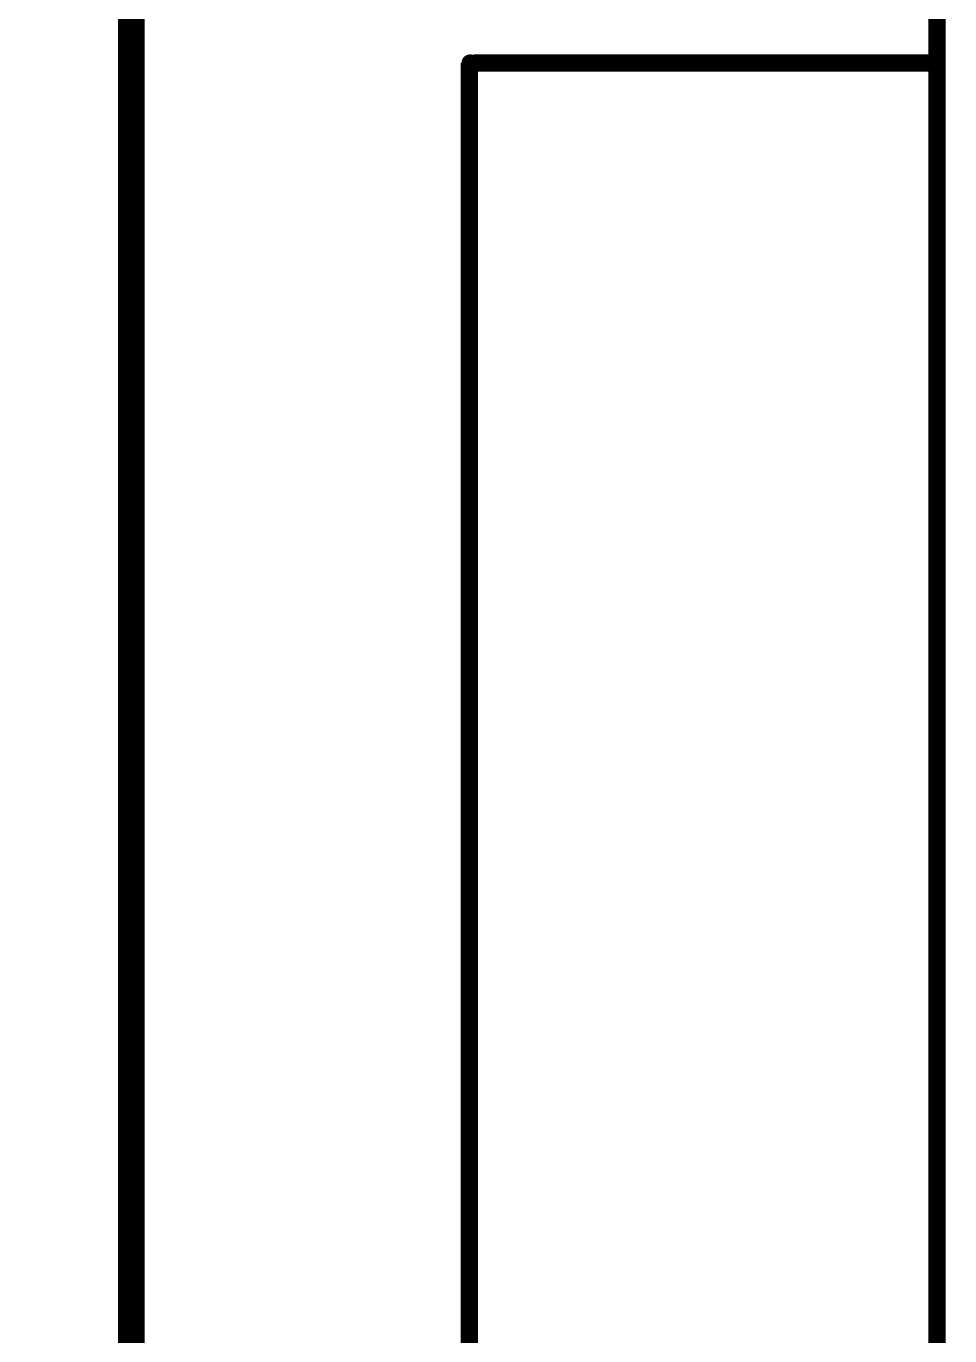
# Model space of a CAD drawing. Extents: x -1.7 to 62.6, y -2.2 to 33.2.
# Drawn here: x 55.73 to 62.64, y 15.56 to 25.36 of the extents above; entities that cross this region are included whole.
import ezdxf

# ---------------------------------------------------------------- set-up
doc = ezdxf.new("R2010")
doc.units = 0
doc.layers.add('_BOARD', color=254, linetype='CONTINUOUS')
doc.layers.add('TOP_SILK', color=1, linetype='CONTINUOUS')

msp = doc.modelspace()

# ---------------------------------------------------------------- linework, layer by layer
at = {"layer": '_BOARD', "color": 3}
msp.add_lwpolyline([(-1.59, -1.59, 0.13, 0.13, 0), (62.55, -1.59, 0, 0, 0), (62.55, -1.59, 0.06, 0.06, 0), (62.55, -1.62, 0.06, 0.06, 1), (62.55, -1.56, 0, 0, 0), (62.52, -1.59, 0.06, 0.06, 1), (62.58, -1.59, 0, 0, 0), (62.55, -1.59, 0, 0, 0), (62.55, -1.59, 0.13, 0.13, 0), (62.55, 32.07, 0, 0, 0), (62.55, 32.07, 0.06, 0.06, 0), (62.58, 32.07, 0.06, 0.06, 1), (62.52, 32.07, 0, 0, 0), (62.55, 32.04, 0.06, 0.06, 1), (62.55, 32.1, 0, 0, 0), (62.55, 32.07, 0, 0, 0), (62.55, 32.07, 0.13, 0.13, 0), (-1.59, 32.07, 0.13, 0.13, 0)], format="xyseb", dxfattribs=at)
at = {"layer": 'TOP_SILK', "color": 2}
for points in [[(56.52, 26.04, 0.2, 0.2, 0), (56.52, 0, 0, 0, 0)], [(62.55, 5.4, 0.13, 0.13, 0), (62.55, 25.08, 0, 0, 0), (62.55, 25.08, 0.06, 0.06, 0), (62.58, 25.08, 0.06, 0.06, 1), (62.52, 25.08, 0, 0, 0), (62.55, 25.05, 0.06, 0.06, 1), (62.55, 25.11, 0, 0, 0), (62.55, 25.08, 0, 0, 0), (62.55, 25.08, 0.13, 0.13, 0), (59.05, 25.08, 0, 0, 0), (59.05, 25.08, 0.06, 0.06, 0), (59.05, 25.11, 0.06, 0.06, 1), (59.05, 25.05, 0, 0, 0), (59.09, 25.08, 0.06, 0.06, 1), (59.02, 25.08, 0, 0, 0), (59.05, 25.08, 0, 0, 0), (59.05, 25.08, 0.13, 0.13, 0), (59.05, 5.4, 0.13, 0.13, 0)]]:
    msp.add_lwpolyline(points, format="xyseb", dxfattribs=at)

doc.saveas('drawing.dxf')
